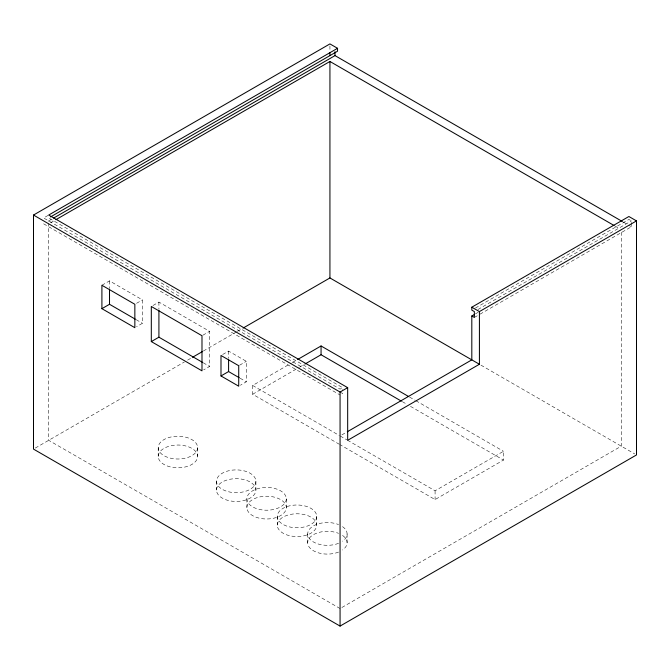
<?xml version="1.0" encoding="UTF-8"?>
<svg xmlns="http://www.w3.org/2000/svg" width="670" height="670" viewBox="0 0 670 670"><rect width="100%" height="100%" fill="white"/><g stroke="black" fill="none" stroke-linecap="round" stroke-linejoin="round"><path stroke-width="0.5" stroke-dasharray="3.35 2.51" d="M48.156 215.363L43.634 217.976L340.067 389.119L342.604 387.662L48.701 217.976M48.156 221.217L52.687 218.604M50.51 222.783L55.032 220.17M101.907 285.261L109.511 280.872L142.442 299.892L142.442 323.3L136.538 326.709M136.538 303.309L142.442 299.892M153.003 305.503L158.916 302.086L209.584 331.34L209.584 366.448L203.672 369.865M202.826 335.243L209.584 331.34M35.309 448.054L184.342 362.009M187.608 360.125L192.139 357.504M203.337 351.047L236.56 331.859M237.465 331.34L242.222 328.593M222.674 354.505L228.587 351.088L246.326 361.331L246.326 381.808L240.413 385.225M239.567 365.225L246.326 361.331M339.355 444.294L252.657 394.245L252.657 385.468L291.358 363.123M292.262 362.604L296.76 359.999M252.657 394.245L298.56 367.738M299.465 367.219L303.962 364.622M475.44 308.041L628.895 219.442L631.433 220.899L631.433 226.753L478.866 314.841M477.961 309.507L631.433 220.899M475.44 313.887L478.154 312.321M474.352 317.446L477.961 315.361M341.876 434.889L346.382 432.284M347.479 440.215L435.081 490.783L503.488 451.295L503.488 460.072L435.081 499.56L340.26 444.821M341.876 607.497L621.299 446.17L621.299 229.676M623.276 222.046L627.807 224.659M628.711 225.187L631.433 226.753M614.968 226.024L619.49 228.638M480.959 365.15L634.691 453.908M409.563 397.067L414.981 400.199M415.886 400.719L503.488 451.295M402.343 401.673L406.858 404.278M410.467 406.363L503.488 460.072M340.067 392.05L342.604 393.508L342.604 389.605M43.634 223.83L340.067 394.973M240.12 378.223L246.326 381.808M252.657 385.468L339.355 435.517M340.26 436.044L346.826 439.83M136.211 319.699L142.442 323.3M203.253 362.788L209.584 366.448M340.067 608.536L48.701 440.324L48.701 223.83M435.081 490.783L435.081 499.56M347.102 533.94L347.102 542.717M329.933 45.995L329.933 51.221M316.701 516.386A19.706 11.382 0 0 1 287.145 526.235A19.706 11.382 0 0 1 287.145 506.528A19.706 11.382 0 0 1 316.701 516.386L316.701 525.163A19.706 11.382 0 0 1 287.145 535.012A19.706 11.382 0 0 1 287.145 515.305A19.706 11.382 0 0 1 316.701 525.163M307.689 533.94L307.689 542.717M286.299 498.832A19.706 11.382 0 0 1 256.736 508.689A19.706 11.382 0 0 1 256.736 488.974A19.706 11.382 0 0 1 286.299 498.832L286.299 507.609A19.706 11.382 0 0 1 256.736 517.458A19.706 11.382 0 0 1 256.736 497.751A19.706 11.382 0 0 1 286.299 507.609M277.288 516.386L277.288 525.163M255.898 481.278A19.706 11.382 0 0 1 226.334 491.135A19.706 11.382 0 0 1 226.334 471.429A19.706 11.382 0 0 1 255.898 481.278L255.898 490.055A19.706 11.382 0 0 1 226.334 499.912A19.706 11.382 0 0 1 226.334 480.206A19.706 11.382 0 0 1 255.898 490.055M246.887 498.832L246.887 507.609M228.587 351.088L228.587 358.257M216.485 481.278L216.485 490.055M197.625 447.635A19.706 11.382 0 0 1 168.061 457.484A19.706 11.382 0 0 1 168.061 437.778A19.706 11.382 0 0 1 197.625 447.635L197.625 456.412A19.706 11.382 0 0 1 168.061 466.261A19.706 11.382 0 0 1 168.061 446.555A19.706 11.382 0 0 1 197.625 456.412M158.916 302.086L158.916 309.314M158.212 447.635L158.212 456.412M109.511 280.872L109.511 288M342.529 526.645A19.706 11.382 0 0 1 342.529 541.226M338.568 543.311A19.706 11.382 0 0 1 312.639 541.477A19.706 11.382 0 0 1 312.639 526.402A19.706 11.382 0 0 1 338.568 524.56M342.529 535.422A19.706 11.382 0 0 1 342.529 550.003M338.568 552.088A19.706 11.382 0 0 1 312.639 550.254A19.706 11.382 0 0 1 312.639 535.171A19.706 11.382 0 0 1 338.568 533.337"/><path stroke-width="1" d="M347.286 431.765L471.814 359.865L471.814 315.98L474.352 317.446L474.352 311.592L471.814 310.135L471.814 307.203L628.895 216.51L636.5 220.899L636.5 454.947L340.067 626.09L33.5 449.101L33.5 215.053L329.933 43.91L337.538 48.299L337.538 51.221L50.51 216.929M337.538 48.299L48.701 215.053L347.671 387.662L347.671 440.316L479.419 364.254L479.419 311.592L636.5 220.899M53.592 218.085L335 55.61L622.371 221.519M55.937 219.651L329.933 61.464L614.063 225.497M101.907 308.669L134.846 327.689L134.846 304.281L101.907 285.261L101.907 308.669L109.511 304.281L135.323 319.188M151.311 341.583L201.988 370.837L201.988 335.729L151.311 306.475L151.311 341.583L158.916 337.194L202.348 362.269M192.483 357.311L202.432 351.566M243.118 328.074L329.933 277.95L479.419 364.254M220.991 375.954L238.721 386.196L238.721 365.72L220.991 355.477L220.991 375.954L228.587 371.565L239.232 377.713M297.664 359.48L321.064 345.971L408.666 396.548M304.867 364.103L321.064 354.748L401.439 401.154M33.5 215.053L340.067 392.042L347.671 387.662M471.814 315.98L474.536 314.414M471.814 307.203L479.419 311.592M340.067 392.042L340.067 626.09M335 51.707L335 55.61M329.933 52.687L329.933 55.61M329.933 61.464L329.933 277.95M321.064 345.971L321.064 354.748M228.587 359.279L228.587 371.565M158.916 310.344L158.916 337.194M109.511 289.021L109.511 304.281"/></g></svg>
